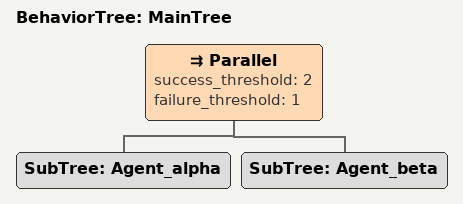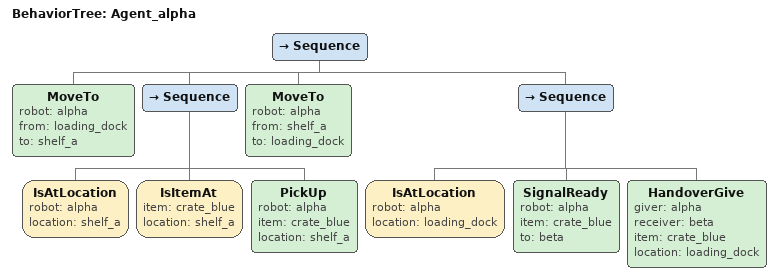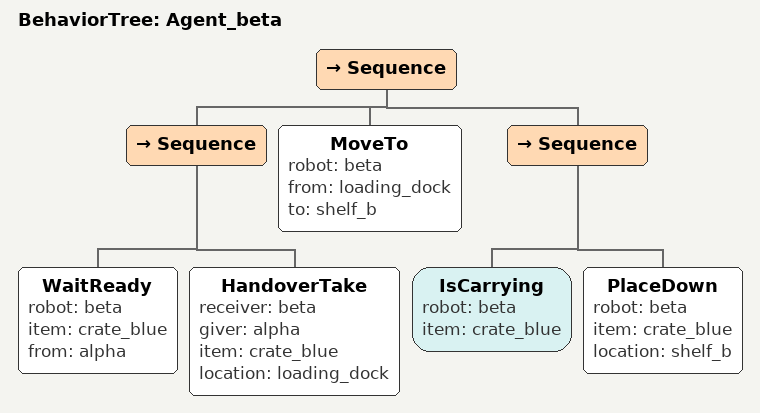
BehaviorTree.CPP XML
<root BTCPP_format="4" main_tree_to_execute="MainTree">
    <BehaviorTree ID="MainTree">
        <Parallel success_threshold="2" failure_threshold="1">
            <SubTree ID="Agent_alpha"/>
            <SubTree ID="Agent_beta"/>
        </Parallel>
    </BehaviorTree>
    <BehaviorTree ID="Agent_alpha">
        <Sequence>
            <MoveTo robot="alpha" from="loading_dock" to="shelf_a"/>
            <Sequence>
                <IsAtLocation robot="alpha" location="shelf_a"/>
                <IsItemAt item="crate_blue" location="shelf_a"/>
                <PickUp robot="alpha" item="crate_blue" location="shelf_a"/>
            </Sequence>
            <MoveTo robot="alpha" from="shelf_a" to="loading_dock"/>
            <Sequence>
                <IsAtLocation robot="alpha" location="loading_dock"/>
                <SignalReady robot="alpha" item="crate_blue" to="beta"/>
                <HandoverGive giver="alpha" receiver="beta" item="crate_blue" location="loading_dock"/>
            </Sequence>
        </Sequence>
    </BehaviorTree>
    <BehaviorTree ID="Agent_beta">
        <Sequence>
            <Sequence>
                <WaitReady robot="beta" item="crate_blue" from="alpha"/>
                <HandoverTake receiver="beta" giver="alpha" item="crate_blue" location="loading_dock"/>
            </Sequence>
            <MoveTo robot="beta" from="loading_dock" to="shelf_b"/>
            <Sequence>
                <IsCarrying robot="beta" item="crate_blue"/>
                <PlaceDown robot="beta" item="crate_blue" location="shelf_b"/>
            </Sequence>
        </Sequence>
    </BehaviorTree>
</root>
